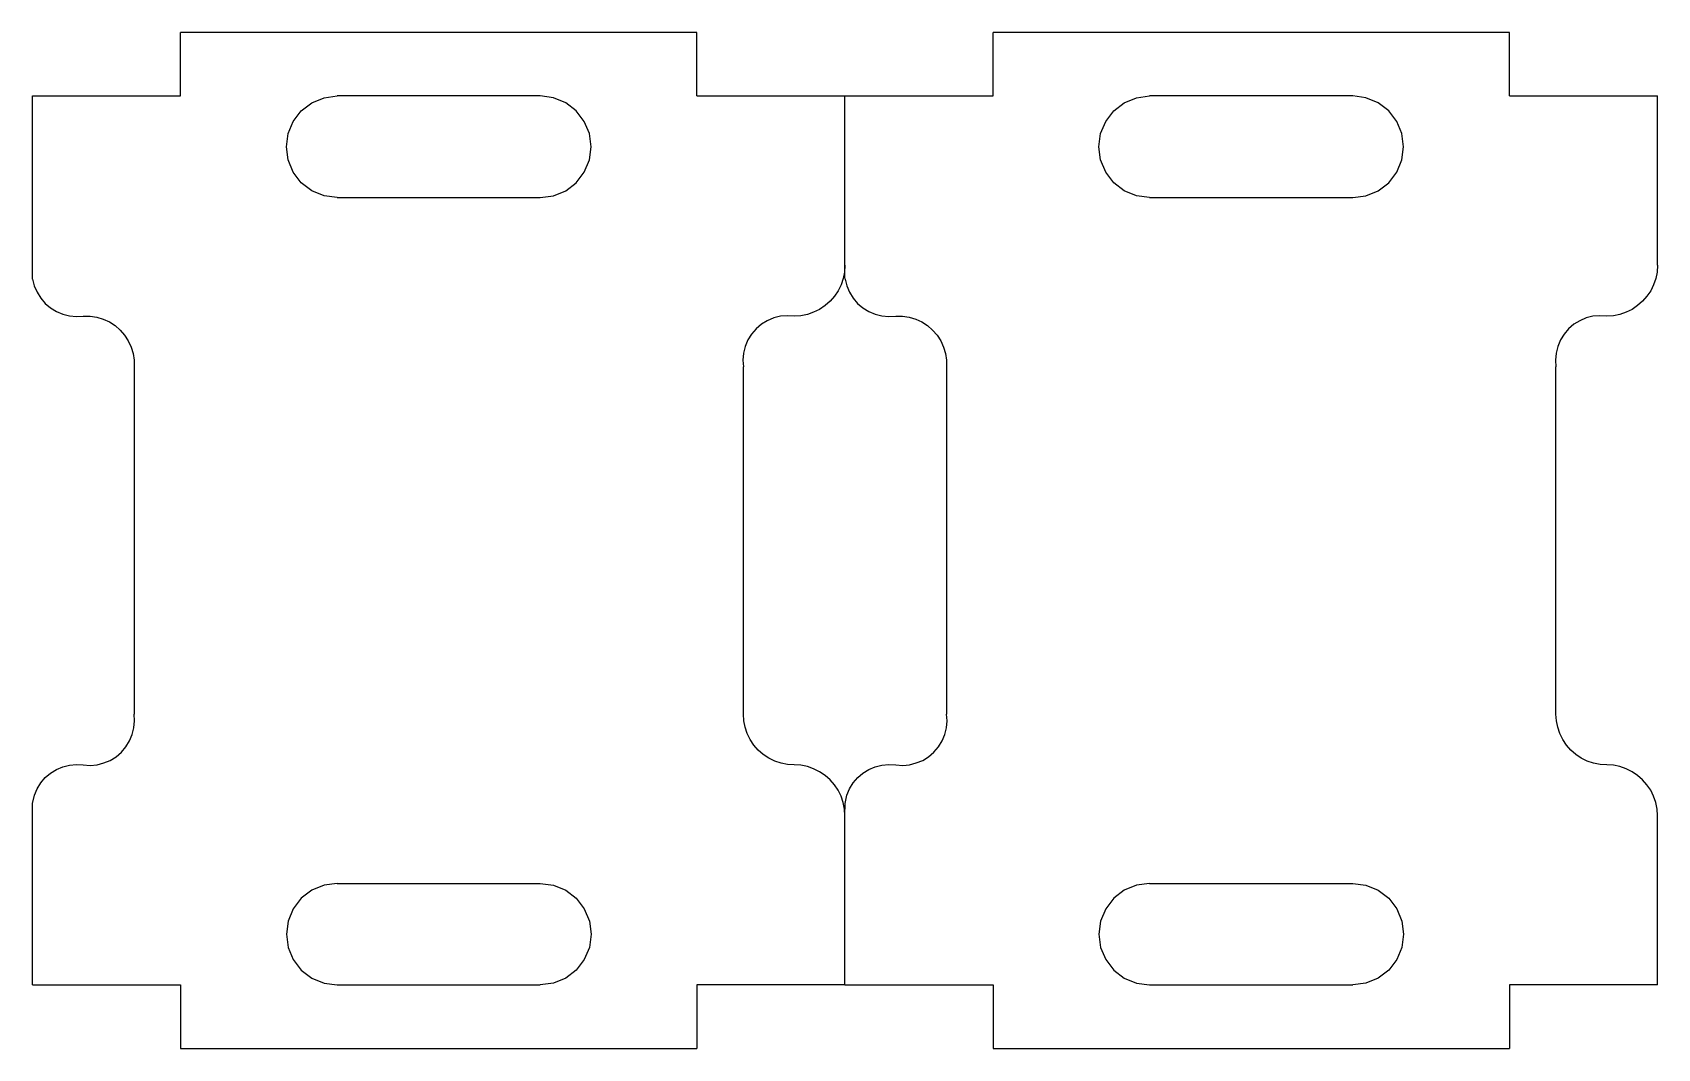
# Model space of a CAD drawing. Header units: metres. Extents: x 703 to 895, y 7 to 127.
import ezdxf

# ---------------------------------------------------------------- set-up
doc = ezdxf.new("R2010")
doc.units = ezdxf.units.M

msp = doc.modelspace()

# ---------------------------------------------------------------- linework, layer by layer
at = {"layer": 'Layer0'}
for p, q in [((781.63, 126.71), (720.63, 126.71)), ((720.63, 119.21), (720.63, 126.71)), ((781.63, 119.21), (781.63, 126.71)), ((877.63, 126.71), (816.63, 126.71)), ((816.63, 119.21), (816.63, 126.71)), ((877.63, 119.21), (877.63, 126.71)), ((703.13, 119.21), (720.63, 119.21)), ((703.13, 99.21), (703.13, 119.21)), ((737.58, 119), (739.13, 119.21)), ((763.13, 119.21), (739.13, 119.21)), ((764.69, 119), (763.13, 119.21)), ((781.63, 119.21), (799.13, 119.21)), ((799.13, 119.21), (816.63, 119.21)), ((799.13, 99.21), (799.13, 119.21)), ((833.58, 119), (835.13, 119.21)), ((859.13, 119.21), (835.13, 119.21)), ((860.69, 119), (859.13, 119.21)), ((877.63, 119.21), (895.13, 119.21)), ((895.13, 99.21), (895.13, 119.21)), ((733.94, 116.21), (734.89, 117.45)), ((734.89, 117.45), (736.13, 118.4)), ((736.13, 118.4), (737.58, 119)), ((766.13, 118.4), (764.69, 119)), ((767.38, 117.45), (766.13, 118.4)), ((768.33, 116.21), (767.38, 117.45)), ((829.94, 116.21), (830.89, 117.45)), ((830.89, 117.45), (832.13, 118.4)), ((832.13, 118.4), (833.58, 119)), ((862.13, 118.4), (860.69, 119)), ((863.38, 117.45), (862.13, 118.4)), ((864.33, 116.21), (863.38, 117.45)), ((733.34, 114.76), (733.94, 116.21)), ((768.93, 114.76), (768.33, 116.21)), ((829.34, 114.76), (829.94, 116.21)), ((864.93, 114.76), (864.33, 116.21)), ((733.13, 113.21), (733.34, 114.76)), ((769.13, 113.21), (768.93, 114.76)), ((829.13, 113.21), (829.34, 114.76)), ((865.13, 113.21), (864.93, 114.76)), ((733.34, 111.65), (733.13, 113.21)), ((733.94, 110.21), (733.34, 111.65)), ((768.33, 110.21), (768.93, 111.65)), ((768.93, 111.65), (769.13, 113.21)), ((829.34, 111.65), (829.13, 113.21)), ((829.94, 110.21), (829.34, 111.65)), ((864.33, 110.21), (864.93, 111.65)), ((864.93, 111.65), (865.13, 113.21)), ((734.89, 108.96), (733.94, 110.21)), ((767.38, 108.96), (768.33, 110.21)), ((830.89, 108.96), (829.94, 110.21)), ((863.38, 108.96), (864.33, 110.21)), ((736.13, 108.01), (734.89, 108.96)), ((737.58, 107.41), (736.13, 108.01)), ((764.69, 107.41), (766.13, 108.01)), ((766.13, 108.01), (767.38, 108.96)), ((832.13, 108.01), (830.89, 108.96)), ((833.58, 107.41), (832.13, 108.01)), ((860.69, 107.41), (862.13, 108.01)), ((862.13, 108.01), (863.38, 108.96)), ((739.13, 107.21), (737.58, 107.41)), ((739.13, 107.21), (763.13, 107.21)), ((763.13, 107.21), (764.69, 107.41)), ((835.13, 107.21), (833.58, 107.41)), ((835.13, 107.21), (859.13, 107.21)), ((859.13, 107.21), (860.69, 107.41)), ((703.13, 97.8), (703.13, 99.21)), ((799.08, 98.42), (798.93, 97.65)), ((799.13, 99.21), (799.08, 98.42)), ((799.13, 97.8), (799.13, 99.21)), ((895.08, 98.42), (894.93, 97.65)), ((895.13, 99.21), (895.08, 98.42)), ((703.15, 97.57), (703.13, 97.8)), ((703.15, 97.57), (703.35, 96.78)), ((703.35, 96.78), (703.67, 96.03)), ((703.67, 96.03), (704.1, 95.33)), ((798.33, 96.21), (797.89, 95.55)), ((798.68, 96.91), (798.33, 96.21)), ((798.93, 97.65), (798.68, 96.91)), ((799.15, 97.57), (799.13, 97.8)), ((799.15, 97.57), (799.35, 96.78)), ((799.35, 96.78), (799.67, 96.03)), ((799.67, 96.03), (800.1, 95.33)), ((894.33, 96.21), (893.89, 95.55)), ((894.68, 96.91), (894.33, 96.21)), ((894.93, 97.65), (894.68, 96.91)), ((704.1, 95.33), (704.63, 94.71)), ((704.63, 94.71), (705.26, 94.17)), ((705.26, 94.17), (705.95, 93.74)), ((796.79, 94.45), (796.13, 94.01)), ((797.38, 94.96), (796.79, 94.45)), ((797.89, 95.55), (797.38, 94.96)), ((800.1, 95.33), (800.63, 94.71)), ((800.63, 94.71), (801.26, 94.17)), ((801.26, 94.17), (801.95, 93.74)), ((892.79, 94.45), (892.13, 94.01)), ((893.38, 94.96), (892.79, 94.45)), ((893.89, 95.55), (893.38, 94.96)), ((705.95, 93.74), (706.71, 93.43)), ((706.71, 93.43), (707.5, 93.23)), ((707.5, 93.23), (708.32, 93.15)), ((708.32, 93.15), (709.13, 93.21)), ((709.13, 93.21), (709.93, 93.2)), ((709.93, 93.2), (710.72, 93.08)), ((710.72, 93.08), (711.49, 92.86)), ((711.49, 92.86), (712.22, 92.52)), ((712.22, 92.52), (712.89, 92.09)), ((789.26, 92.24), (788.63, 91.71)), ((789.95, 92.67), (789.26, 92.24)), ((790.71, 92.99), (789.95, 92.67)), ((791.5, 93.19), (790.71, 92.99)), ((792.32, 93.26), (791.5, 93.19)), ((793.13, 93.21), (792.32, 93.26)), ((793.92, 93.26), (793.13, 93.21)), ((794.69, 93.41), (793.92, 93.26)), ((795.43, 93.66), (794.69, 93.41)), ((796.13, 94.01), (795.43, 93.66)), ((801.95, 93.74), (802.71, 93.43)), ((802.71, 93.43), (803.5, 93.23)), ((803.5, 93.23), (804.32, 93.15)), ((804.32, 93.15), (805.13, 93.21)), ((805.13, 93.21), (805.93, 93.2)), ((805.93, 93.2), (806.72, 93.08)), ((806.72, 93.08), (807.49, 92.86)), ((807.49, 92.86), (808.22, 92.52)), ((808.22, 92.52), (808.89, 92.09)), ((885.26, 92.24), (884.63, 91.71)), ((885.95, 92.67), (885.26, 92.24)), ((886.71, 92.99), (885.95, 92.67)), ((887.5, 93.19), (886.71, 92.99)), ((888.32, 93.26), (887.5, 93.19)), ((889.13, 93.21), (888.32, 93.26)), ((889.92, 93.26), (889.13, 93.21)), ((890.69, 93.41), (889.92, 93.26)), ((891.43, 93.66), (890.69, 93.41)), ((892.13, 94.01), (891.43, 93.66)), ((712.89, 92.09), (713.49, 91.57)), ((713.49, 91.57), (714.02, 90.96)), ((714.02, 90.96), (714.45, 90.29)), ((714.45, 90.29), (714.78, 89.56)), ((787.67, 90.39), (787.35, 89.63)), ((788.1, 91.09), (787.67, 90.39)), ((788.63, 91.71), (788.1, 91.09)), ((808.89, 92.09), (809.49, 91.57)), ((809.49, 91.57), (810.02, 90.96)), ((810.02, 90.96), (810.45, 90.29)), ((810.45, 90.29), (810.78, 89.56)), ((883.67, 90.39), (883.35, 89.63)), ((884.1, 91.09), (883.67, 90.39)), ((884.63, 91.71), (884.1, 91.09)), ((714.78, 89.56), (715.01, 88.8)), ((715.01, 88.8), (715.13, 88.01)), ((787.15, 88.84), (787.08, 88.02)), ((787.35, 89.63), (787.15, 88.84)), ((810.78, 89.56), (811.01, 88.8)), ((811.01, 88.8), (811.13, 88.01)), ((883.15, 88.84), (883.08, 88.02)), ((883.35, 89.63), (883.15, 88.84)), ((715.13, 88.01), (715.13, 87.21)), ((715.13, 87.21), (715.13, 46.21)), ((787.08, 88.02), (787.13, 87.21)), ((787.13, 46.21), (787.13, 87.21)), ((811.13, 88.01), (811.13, 87.21)), ((811.13, 87.21), (811.13, 46.21)), ((883.08, 88.02), (883.13, 87.21)), ((883.13, 46.21), (883.13, 87.21)), ((715.19, 45.39), (715.13, 46.21)), ((787.19, 45.42), (787.13, 46.21)), ((811.19, 45.39), (811.13, 46.21)), ((883.19, 45.42), (883.13, 46.21)), ((714.92, 43.78), (715.11, 44.57)), ((715.11, 44.57), (715.19, 45.39)), ((787.34, 44.65), (787.19, 45.42)), ((787.59, 43.91), (787.34, 44.65)), ((810.92, 43.78), (811.11, 44.57)), ((811.11, 44.57), (811.19, 45.39)), ((883.34, 44.65), (883.19, 45.42)), ((883.59, 43.91), (883.34, 44.65)), ((713.63, 41.71), (714.17, 42.33)), ((714.17, 42.33), (714.6, 43.03)), ((714.6, 43.03), (714.92, 43.78)), ((787.94, 43.21), (787.59, 43.91)), ((788.37, 42.55), (787.94, 43.21)), ((788.89, 41.96), (788.37, 42.55)), ((809.63, 41.71), (810.17, 42.33)), ((810.17, 42.33), (810.6, 43.03)), ((810.6, 43.03), (810.92, 43.78)), ((883.94, 43.21), (883.59, 43.91)), ((884.37, 42.55), (883.94, 43.21)), ((884.89, 41.96), (884.37, 42.55)), ((710.77, 40.23), (711.56, 40.43)), ((711.56, 40.43), (712.32, 40.74)), ((712.32, 40.74), (713.01, 41.17)), ((713.01, 41.17), (713.63, 41.71)), ((789.48, 41.45), (788.89, 41.96)), ((790.13, 41.01), (789.48, 41.45)), ((790.84, 40.66), (790.13, 41.01)), ((791.58, 40.41), (790.84, 40.66)), ((792.35, 40.26), (791.58, 40.41)), ((806.77, 40.23), (807.56, 40.43)), ((807.56, 40.43), (808.32, 40.74)), ((808.32, 40.74), (809.01, 41.17)), ((809.01, 41.17), (809.63, 41.71)), ((885.48, 41.45), (884.89, 41.96)), ((886.13, 41.01), (885.48, 41.45)), ((886.84, 40.66), (886.13, 41.01)), ((887.58, 40.41), (886.84, 40.66)), ((888.35, 40.26), (887.58, 40.41)), ((704.1, 38.08), (704.64, 38.7)), ((704.64, 38.7), (705.26, 39.24)), ((705.26, 39.24), (705.95, 39.67)), ((705.95, 39.67), (706.71, 39.99)), ((706.71, 39.99), (707.5, 40.18)), ((707.5, 40.18), (708.32, 40.26)), ((708.32, 40.26), (709.13, 40.21)), ((709.13, 40.21), (709.95, 40.15)), ((709.95, 40.15), (710.77, 40.23)), ((793.13, 40.21), (792.35, 40.26)), ((793.92, 40.16), (793.13, 40.21)), ((794.69, 40), (793.92, 40.16)), ((795.43, 39.75), (794.69, 40)), ((796.13, 39.4), (795.43, 39.75)), ((796.79, 38.97), (796.13, 39.4)), ((797.38, 38.45), (796.79, 38.97)), ((797.89, 37.86), (797.38, 38.45)), ((800.1, 38.08), (800.64, 38.7)), ((800.64, 38.7), (801.26, 39.24)), ((801.26, 39.24), (801.95, 39.67)), ((801.95, 39.67), (802.71, 39.99)), ((802.71, 39.99), (803.5, 40.18)), ((803.5, 40.18), (804.32, 40.26)), ((804.32, 40.26), (805.13, 40.21)), ((805.13, 40.21), (805.95, 40.15)), ((805.95, 40.15), (806.77, 40.23)), ((889.13, 40.21), (888.35, 40.26)), ((889.92, 40.16), (889.13, 40.21)), ((890.69, 40), (889.92, 40.16)), ((891.43, 39.75), (890.69, 40)), ((892.13, 39.4), (891.43, 39.75)), ((892.79, 38.97), (892.13, 39.4)), ((893.38, 38.45), (892.79, 38.97)), ((893.89, 37.86), (893.38, 38.45)), ((703.14, 35.65), (703.36, 36.63)), ((703.36, 36.63), (703.67, 37.39)), ((703.67, 37.39), (704.1, 38.08)), ((798.33, 37.21), (797.89, 37.86)), ((798.68, 36.5), (798.33, 37.21)), ((798.93, 35.76), (798.68, 36.5)), ((799.14, 35.65), (799.36, 36.63)), ((799.36, 36.63), (799.67, 37.39)), ((799.67, 37.39), (800.1, 38.08)), ((894.33, 37.21), (893.89, 37.86)), ((894.68, 36.5), (894.33, 37.21)), ((894.93, 35.76), (894.68, 36.5)), ((703.13, 34.21), (703.14, 35.65)), ((799.08, 34.99), (798.93, 35.76)), ((799.13, 34.21), (799.08, 34.99)), ((799.13, 34.21), (799.14, 35.65)), ((895.08, 34.99), (894.93, 35.76)), ((895.13, 34.21), (895.08, 34.99)), ((703.13, 14.21), (703.13, 34.21)), ((799.13, 14.21), (799.13, 34.21)), ((895.13, 14.21), (895.13, 34.21)), ((736.13, 25.4), (734.89, 24.45)), ((737.58, 26), (736.13, 25.4)), ((739.13, 26.21), (737.58, 26)), ((739.13, 26.21), (763.13, 26.21)), ((763.13, 26.21), (764.69, 26)), ((764.69, 26), (766.13, 25.4)), ((766.13, 25.4), (767.38, 24.45)), ((832.13, 25.4), (830.89, 24.45)), ((833.58, 26), (832.13, 25.4)), ((835.13, 26.21), (833.58, 26)), ((835.13, 26.21), (859.13, 26.21)), ((859.13, 26.21), (860.69, 26)), ((860.69, 26), (862.13, 25.4)), ((862.13, 25.4), (863.38, 24.45)), ((733.94, 23.21), (733.34, 21.76)), ((734.89, 24.45), (733.94, 23.21)), ((767.38, 24.45), (768.33, 23.21)), ((768.33, 23.21), (768.93, 21.76)), ((829.94, 23.21), (829.34, 21.76)), ((830.89, 24.45), (829.94, 23.21)), ((863.38, 24.45), (864.33, 23.21)), ((864.33, 23.21), (864.93, 21.76)), ((733.34, 21.76), (733.13, 20.21)), ((768.93, 21.76), (769.13, 20.21)), ((829.34, 21.76), (829.13, 20.21)), ((864.93, 21.76), (865.13, 20.21)), ((733.13, 20.21), (733.34, 18.65)), ((769.13, 20.21), (768.93, 18.65)), ((829.13, 20.21), (829.34, 18.65)), ((865.13, 20.21), (864.93, 18.65)), ((733.34, 18.65), (733.94, 17.21)), ((768.93, 18.65), (768.33, 17.21)), ((829.34, 18.65), (829.94, 17.21)), ((864.93, 18.65), (864.33, 17.21)), ((733.94, 17.21), (734.89, 15.96)), ((734.89, 15.96), (736.13, 15.01)), ((767.38, 15.96), (766.13, 15.01)), ((768.33, 17.21), (767.38, 15.96)), ((829.94, 17.21), (830.89, 15.96)), ((830.89, 15.96), (832.13, 15.01)), ((863.38, 15.96), (862.13, 15.01)), ((864.33, 17.21), (863.38, 15.96)), ((703.13, 14.21), (720.63, 14.21)), ((720.63, 14.21), (720.63, 6.71)), ((736.13, 15.01), (737.58, 14.41)), ((737.58, 14.41), (739.13, 14.21)), ((739.13, 14.21), (763.13, 14.21)), ((764.69, 14.41), (763.13, 14.21)), ((766.13, 15.01), (764.69, 14.41)), ((781.63, 14.21), (781.63, 6.71)), ((799.13, 14.21), (781.63, 14.21)), ((799.13, 14.21), (816.63, 14.21)), ((816.63, 14.21), (816.63, 6.71)), ((832.13, 15.01), (833.58, 14.41)), ((833.58, 14.41), (835.13, 14.21)), ((835.13, 14.21), (859.13, 14.21)), ((860.69, 14.41), (859.13, 14.21)), ((862.13, 15.01), (860.69, 14.41)), ((877.63, 14.21), (877.63, 6.71)), ((895.13, 14.21), (877.63, 14.21)), ((720.63, 6.71), (781.63, 6.71)), ((816.63, 6.71), (877.63, 6.71))]:
    msp.add_line(p, q, dxfattribs=at)

doc.saveas('drawing.dxf')
